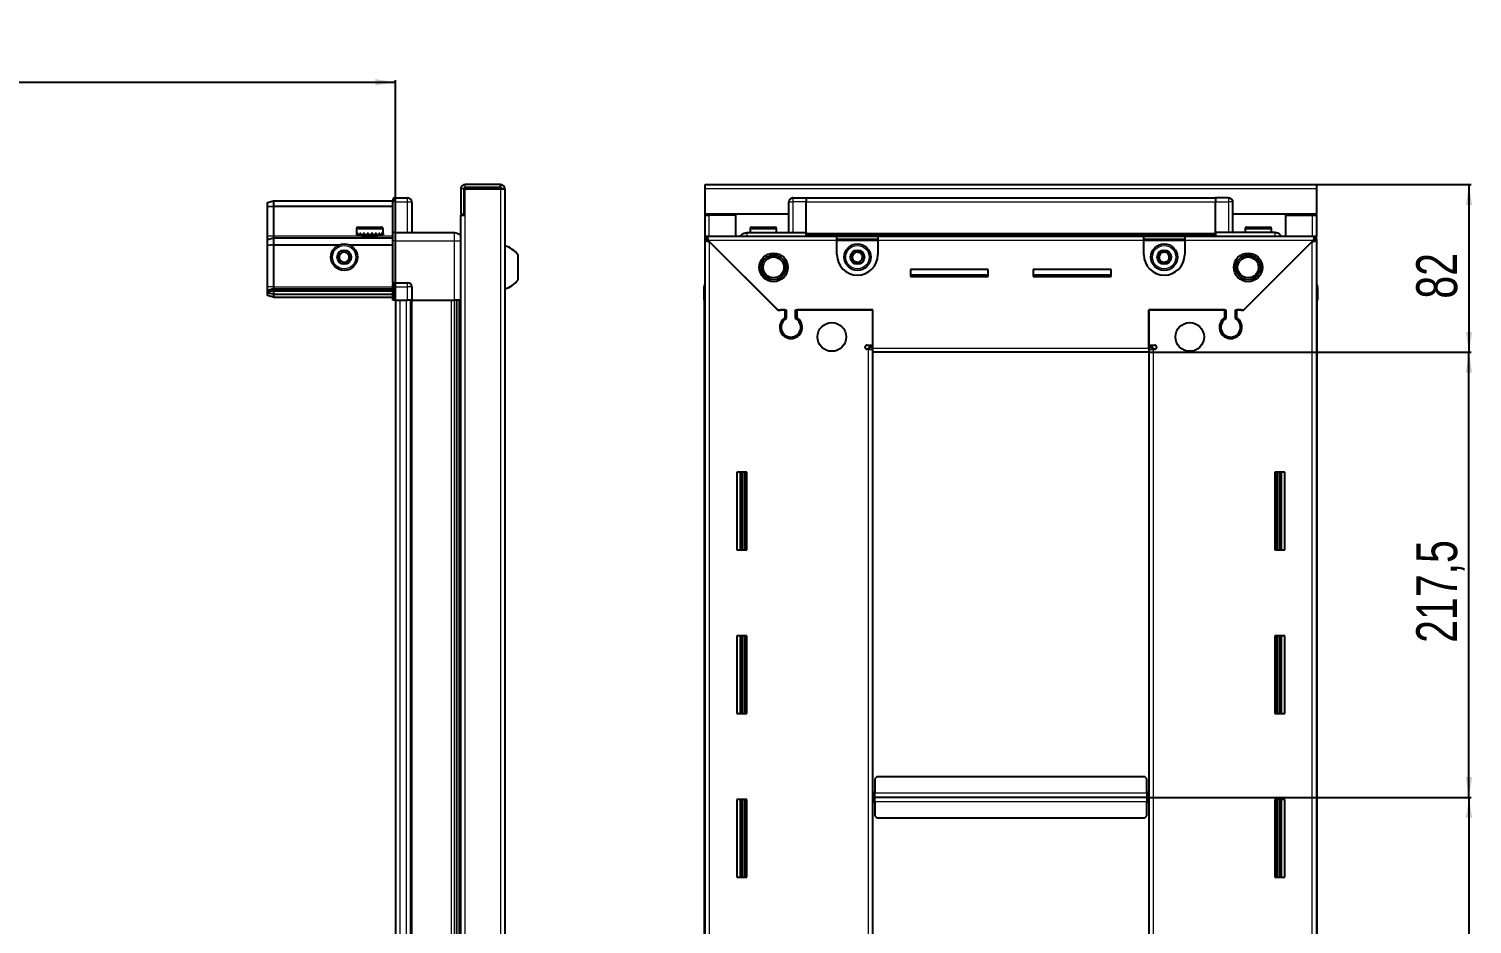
# Model space of a CAD drawing. Header units: millimetres. Extents: x 1014 to 3602, y -1458 to 1223.
# Drawn here: x 2896 to 3602, y 732 to 1169 of the extents above; entities that cross this region are included whole.
import ezdxf

# ---------------------------------------------------------------- set-up
doc = ezdxf.new("R2010")
doc.units = ezdxf.units.MM
doc.layers.add('FORMAT', color=7, linetype='Continuous')
doc.styles.add('SLDTEXTSTYLE0', font='TXT', dxfattribs={"width": 0.75})
doc.dimstyles.new('SLDDIMSTYLE0', dxfattribs={"dimtxt": 20, "dimasz": 10, "dimexe": 0, "dimexo": 0.0625, "dimgap": 5, "dimtad": 2, "dimdec": 1, "dimrnd": 1e-09, "dimzin": 12, "dimdsep": 46, "dimtxsty": 'SLDTEXTSTYLE0', "dimsah": 1, "dimcen": 0.09, "dimadec": 0, "dimazin": 3, "dimtfac": 1, "dimtofl": 0, "dimtmove": 0, "dimatfit": 3, "dimfxl": 0, "dimfrac": 2, "dimtolj": 1, "dimtzin": 12, "dimarcsym": 0})

# ---------------------------------------------------------------- blocks, each defined once
blk = doc.blocks.new('_D_4')
at = {"layer": 'FORMAT'}
for p, q in [((1575.39, 1036.58), (1575.39, 1144.07)), ((3075.39, 1036.58), (3075.39, 1144.07)), ((1575.39, 1143.07), (3075.39, 1143.07))]:
    blk.add_line(p, q, dxfattribs=at)
for points in [[(1575.39, 1143.07), (1585.39, 1141.53), (1585.39, 1144.61)], [(3075.39, 1143.07), (3065.39, 1144.61), (3065.39, 1141.53)]]:
    blk.add_solid(points, dxfattribs=at)
at = {"layer": 'FORMAT', "insert": (2295.84, 1168.85), "char_height": 20, "attachment_point": 1, "style": 'SLDTEXTSTYLE0'}
blk.add_mtext('1500', dxfattribs=at)
blk = doc.blocks.new('_D_5')
at = {"layer": 'FORMAT'}
for p, q in [((3525.67, 1093.07), (3601.16, 1093.07)), ((3600.16, 1093.07), (3600.16, 1011.07)), ((3443.67, 1011.07), (3601.16, 1011.07))]:
    blk.add_line(p, q, dxfattribs=at)
for points in [[(3600.16, 1093.07), (3598.63, 1083.07), (3601.7, 1083.07)], [(3600.16, 1011.07), (3601.7, 1021.07), (3598.63, 1021.07)]]:
    blk.add_solid(points, dxfattribs=at)
at = {"layer": 'FORMAT', "insert": (3574.38, 1037.29), "char_height": 20, "attachment_point": 1, "rotation": 90, "style": 'SLDTEXTSTYLE0'}
blk.add_mtext('82', dxfattribs=at)
blk = doc.blocks.new('_D_6')
at = {"layer": 'FORMAT'}
for p, q in [((3443.67, 1011.07), (3601.16, 1011.07)), ((3600.16, 793.57), (3600.16, 1011.07)), ((3442.67, 793.57), (3601.16, 793.57))]:
    blk.add_line(p, q, dxfattribs=at)
for points in [[(3600.16, 1011.07), (3598.63, 1001.07), (3601.7, 1001.07)], [(3600.16, 793.57), (3601.7, 803.57), (3598.63, 803.57)]]:
    blk.add_solid(points, dxfattribs=at)
at = {"layer": 'FORMAT', "insert": (3574.38, 869.07), "char_height": 20, "attachment_point": 1, "rotation": 90, "style": 'SLDTEXTSTYLE0'}
blk.add_mtext('217,5', dxfattribs=at)
blk = doc.blocks.new('_D_7')
at = {"layer": 'FORMAT'}
for p, q in [((3442.67, 793.57), (3601.16, 793.57)), ((3600.16, 793.57), (3600.16, 593.57)), ((3442.67, 593.57), (3601.16, 593.57))]:
    blk.add_line(p, q, dxfattribs=at)
for points in [[(3600.16, 793.57), (3598.63, 783.57), (3601.7, 783.57)], [(3600.16, 593.57), (3601.7, 603.57), (3598.63, 603.57)]]:
    blk.add_solid(points, dxfattribs=at)
at = {"layer": 'FORMAT', "insert": (3574.38, 671.4), "char_height": 20, "attachment_point": 1, "rotation": 90, "style": 'SLDTEXTSTYLE0'}
blk.add_mtext('200', dxfattribs=at)

msp = doc.modelspace()

# ---------------------------------------------------------------- linework, layer by layer
at = {"color": 7, "linetype": 'Continuous', "lineweight": 25}
for p, q in [((3107.24, 1090.97), (3107.24, 1078.57)), ((3108.74, 1090.97), (3108.74, 1078.57)), ((3109.24, 1078.07), (3109.24, 1090.97)), ((3109.24, 1090.97), (3126.64, 1090.97)), ((3126.64, 1093.07), (3109.34, 1093.07)), ((3126.64, 1091.57), (3109.34, 1091.57)), ((3126.64, 1091.57), (3126.64, 1093.07)), ((3126.64, 1090.97), (3128.74, 1090.97)), ((3128.74, 1090.97), (3128.74, 296.17)), ((3226.66, 1093.07), (3525.66, 1093.07)), ((3226.66, 1090.97), (3226.66, 1093.07)), ((3226.66, 1078.57), (3226.66, 1090.97)), ((3525.66, 1093.07), (3525.66, 1090.97)), ((3525.66, 1090.97), (3525.66, 1078.57)), ((3012.74, 1084.27), (3015.74, 1085.07)), ((3012.74, 1082.42), (3012.74, 1084.27)), ((3012.74, 1082.42), (3015.74, 1082.57)), ((3012.74, 1068.07), (3012.74, 1082.42)), ((3015.74, 1085.07), (3015.74, 1082.57)), ((3015.74, 1085.07), (3074.04, 1085.07)), ((3015.74, 1082.57), (3015.74, 1068.07)), ((3015.74, 1082.57), (3074.04, 1082.57)), ((3074.91, 1086.57), (3074.04, 1086.07)), ((3074.91, 1086.57), (3074.04, 1086.07)), ((3074.04, 1086.07), (3074.04, 1084.57)), ((3074.04, 1069.77), (3074.04, 1084.57)), ((3075.24, 1086.57), (3074.91, 1086.57)), ((3075.24, 1086.57), (3074.91, 1086.57)), ((3075.24, 1086.57), (3075.24, 1086.57)), ((3075.24, 1084.57), (3075.24, 1086.57)), ((3075.24, 1086.57), (3081.24, 1086.57)), ((3075.24, 1084.57), (3075.24, 1069.77)), ((3083.24, 1084.57), (3083.24, 1069.57)), ((3267.66, 1069.57), (3267.66, 1084.57)), ((3268.34, 1086.07), (3268.34, 1086.07)), ((3269.66, 1086.57), (3276.16, 1086.57)), ((3269.66, 1086.57), (3276.16, 1086.57)), ((3276.16, 1086.57), (3276.16, 1086.57)), ((3276.16, 1086.57), (3276.16, 1086.57)), ((3276.16, 1086.57), (3276.16, 1084.57)), ((3476.16, 1086.42), (3276.16, 1086.42)), ((3276.16, 1069.57), (3276.16, 1084.57)), ((3476.16, 1086.57), (3476.16, 1086.57)), ((3482.66, 1086.57), (3476.16, 1086.57)), ((3482.66, 1086.57), (3476.16, 1086.57)), ((3476.16, 1086.57), (3476.16, 1084.57)), ((3476.16, 1069.57), (3476.16, 1084.57)), ((3484.66, 1084.57), (3484.66, 1084.57)), ((3484.66, 1069.57), (3484.66, 1084.57)), ((3107.14, 1078.07), (3107.14, 309.07)), ((3107.14, 1078.07), (3109.24, 1078.07)), ((3107.24, 1078.57), (3108.74, 1078.57)), ((3267.66, 1078.57), (3226.66, 1078.57)), ((3226.66, 1078.07), (3226.66, 1078.57)), ((3226.66, 1067.82), (3226.66, 1078.07)), ((3226.66, 1078.07), (3228.76, 1078.07)), ((3228.16, 1078.07), (3228.16, 1078.57)), ((3241.66, 1078.07), (3228.76, 1078.07)), ((3241.66, 1067.82), (3241.66, 1078.07)), ((3525.66, 1078.57), (3484.66, 1078.57)), ((3510.66, 1067.82), (3510.66, 1078.07)), ((3510.66, 1078.07), (3523.56, 1078.07)), ((3523.56, 1078.07), (3525.66, 1078.07)), ((3524.16, 1078.07), (3524.16, 1078.57)), ((3525.66, 1078.07), (3525.66, 1078.57)), ((3525.66, 1078.07), (3525.66, 1067.82)), ((3012.74, 1066.27), (3012.74, 1068.07)), ((3012.74, 1066.27), (3015.74, 1067.07)), ((3012.74, 1063.24), (3012.74, 1066.27)), ((3015.74, 1068.07), (3015.74, 1067.07)), ((3015.74, 1067.07), (3015.74, 1063.57)), ((3015.74, 1067.07), (3074.04, 1067.07)), ((3056.24, 1071.47), (3056.24, 1068.57)), ((3056.24, 1068.57), (3056.28, 1068.57)), ((3056.4, 1069.07), (3056.28, 1069.07)), ((3056.28, 1069.07), (3056.28, 1068.57)), ((3056.28, 1068.57), (3056.4, 1068.57)), ((3056.4, 1069.07), (3056.4, 1068.57)), ((3056.4, 1068.57), (3056.81, 1068.57)), ((3057.15, 1069.07), (3056.81, 1069.07)), ((3056.81, 1069.07), (3056.81, 1068.57)), ((3056.81, 1068.57), (3057.15, 1068.57)), ((3057.04, 1072.27), (3068.44, 1072.27)), ((3057.15, 1069.07), (3057.15, 1068.57)), ((3057.15, 1068.57), (3057.92, 1068.57)), ((3058.45, 1069.07), (3057.92, 1069.07)), ((3057.92, 1069.07), (3057.92, 1068.57)), ((3057.92, 1068.57), (3058.45, 1068.57)), ((3058.34, 1068.57), (3058.34, 1068.47)), ((3058.34, 1068.47), (3067.14, 1068.47)), ((3058.45, 1069.07), (3058.45, 1068.57)), ((3058.45, 1068.57), (3059.51, 1068.57)), ((3058.74, 1068.07), (3059.43, 1067.59)), ((3058.74, 1068.07), (3066.74, 1068.07)), ((3059.43, 1067.59), (3058.74, 1067.1)), ((3058.74, 1067.1), (3058.74, 1067.07)), ((3058.74, 1067.1), (3066.74, 1067.1)), ((3059.43, 1067.59), (3066.05, 1067.59)), ((3060.17, 1069.07), (3059.51, 1069.07)), ((3059.51, 1069.07), (3059.51, 1068.57)), ((3059.51, 1068.57), (3060.17, 1068.57)), ((3060.17, 1069.07), (3060.17, 1068.57)), ((3060.17, 1068.57), (3061.41, 1068.57)), ((3062.14, 1069.07), (3061.41, 1069.07)), ((3061.41, 1069.07), (3061.41, 1068.57)), ((3061.41, 1068.57), (3061.84, 1068.57)), ((3061.84, 1069.07), (3061.84, 1068.57)), ((3062.14, 1069.07), (3062.14, 1068.57)), ((3062.14, 1068.57), (3063.44, 1068.57)), ((3064.17, 1069.07), (3063.44, 1069.07)), ((3063.44, 1069.07), (3063.44, 1068.57)), ((3063.71, 1069.07), (3063.71, 1068.57)), ((3063.71, 1068.57), (3064.17, 1068.57)), ((3064.17, 1069.07), (3064.17, 1068.57)), ((3064.17, 1068.57), (3065.4, 1068.57)), ((3066.06, 1069.07), (3065.4, 1069.07)), ((3065.4, 1069.07), (3065.4, 1068.57)), ((3065.4, 1068.57), (3066.06, 1068.57)), ((3066.05, 1067.59), (3066.74, 1068.07)), ((3066.74, 1067.1), (3066.05, 1067.59)), ((3066.06, 1069.07), (3066.06, 1068.57)), ((3066.06, 1068.57), (3067.1, 1068.57)), ((3066.74, 1067.07), (3066.74, 1067.1)), ((3067.62, 1069.07), (3067.1, 1069.07)), ((3067.1, 1069.07), (3067.1, 1068.57)), ((3067.1, 1068.57), (3067.62, 1068.57)), ((3067.14, 1068.47), (3067.14, 1068.57)), ((3067.62, 1069.07), (3067.62, 1068.57)), ((3067.62, 1068.57), (3068.38, 1068.57)), ((3068.71, 1069.07), (3068.38, 1069.07)), ((3068.38, 1069.07), (3068.38, 1068.57)), ((3068.38, 1068.57), (3068.71, 1068.57)), ((3068.71, 1069.07), (3068.71, 1068.57)), ((3068.71, 1068.57), (3069.11, 1068.57)), ((3069.22, 1069.07), (3069.11, 1069.07)), ((3069.11, 1069.07), (3069.11, 1068.57)), ((3069.11, 1068.57), (3069.22, 1068.57)), ((3069.22, 1069.07), (3069.22, 1068.57)), ((3069.22, 1068.57), (3069.24, 1068.57)), ((3069.24, 1068.57), (3069.24, 1071.47)), ((3074.04, 1069.57), (3074.04, 1069.77)), ((3075.24, 1069.57), (3074.04, 1069.57)), ((3074.04, 1065.57), (3074.04, 1069.57)), ((3074.04, 1045.27), (3074.04, 1065.57)), ((3075.24, 1069.77), (3075.24, 1069.57)), ((3075.24, 1069.57), (3075.24, 1065.57)), ((3075.24, 1069.57), (3104.24, 1069.57)), ((3075.24, 1065.57), (3075.24, 1045.27)), ((3226.66, 1066.32), (3226.66, 1067.82)), ((3226.66, 1067.82), (3227.66, 1067.82)), ((3226.66, 1065.82), (3226.66, 1066.32)), ((3226.66, 1066.32), (3227.66, 1066.32)), ((3226.66, 321.32), (3226.66, 1065.82)), ((3228.16, 1065.82), (3226.66, 1065.82)), ((3227.66, 1067.82), (3291.16, 1067.82)), ((3227.66, 1066.32), (3227.66, 1067.82)), ((3228.26, 1065.72), (3262.16, 1031.82)), ((3247.16, 1069.57), (3276.16, 1069.57)), ((3248.66, 1071.47), (3248.66, 1069.57)), ((3249.46, 1072.27), (3260.86, 1072.27)), ((3261.66, 1069.57), (3261.66, 1071.47)), ((3276.09, 1067.82), (3276.16, 1069.54)), ((3276.16, 1069.57), (3276.16, 1069.07)), ((3276.16, 1068.42), (3476.16, 1068.42)), ((3291.16, 1065.72), (3291.16, 1067.82)), ((3291.16, 1067.82), (3311.16, 1067.82)), ((3291.16, 1066.32), (3311.16, 1066.32)), ((3291.16, 1058.82), (3291.16, 1065.72)), ((3311.16, 1067.82), (3311.16, 1065.72)), ((3311.16, 1067.82), (3441.16, 1067.82)), ((3311.16, 1065.72), (3311.16, 1058.82)), ((3441.16, 1065.72), (3441.16, 1067.82)), ((3441.16, 1067.82), (3461.16, 1067.82)), ((3441.16, 1066.32), (3461.16, 1066.32)), ((3441.16, 1058.82), (3441.16, 1065.72)), ((3461.16, 1067.82), (3524.66, 1067.82)), ((3461.16, 1067.82), (3461.16, 1065.72)), ((3461.16, 1065.72), (3461.16, 1058.82)), ((3476.16, 1069.57), (3476.16, 1069.07)), ((3505.16, 1069.57), (3476.16, 1069.57)), ((3476.16, 1069.54), (3476.24, 1067.82)), ((3477.66, 1069.5), (3477.66, 1069.57)), ((3490.16, 1031.82), (3524.06, 1065.72)), ((3490.66, 1071.47), (3490.66, 1069.57)), ((3491.46, 1072.27), (3502.86, 1072.27)), ((3503.66, 1069.57), (3503.66, 1071.47)), ((3524.16, 1065.82), (3525.66, 1065.82)), ((3524.66, 1066.32), (3524.66, 1067.82)), ((3524.66, 1067.82), (3525.66, 1067.82)), ((3524.66, 1066.32), (3525.66, 1066.32)), ((3525.66, 1066.32), (3525.66, 1067.82)), ((3525.66, 1066.32), (3525.66, 1065.82)), ((3525.66, 1065.82), (3525.66, 321.32)), ((3015.74, 1063.57), (3012.74, 1063.24)), ((3012.74, 1043.07), (3012.74, 1063.24)), ((3015.74, 1063.57), (3015.74, 1043.07)), ((3015.74, 1063.57), (3047.74, 1063.57)), ((3052.74, 1063.57), (3074.04, 1063.57)), ((3135.34, 1046.57), (3135.34, 1058.57)), ((3262.86, 1031.12), (3228.76, 1065.22)), ((3523.56, 1065.22), (3489.46, 1031.12)), ((3365.16, 1051.57), (3327.16, 1051.57)), ((3327.16, 1051.57), (3327.16, 1048.07)), ((3365.16, 1048.07), (3365.16, 1051.57)), ((3425.16, 1051.57), (3387.16, 1051.57)), ((3387.16, 1051.57), (3387.16, 1048.07)), ((3425.16, 1048.07), (3425.16, 1051.57)), ((3074.04, 1045.07), (3074.04, 1045.27)), ((3075.24, 1045.07), (3074.04, 1045.07)), ((3074.04, 1045.07), (3074.04, 1044.39)), ((3074.04, 1036.57), (3074.04, 1044.39)), ((3075.24, 1045.27), (3075.24, 1045.07)), ((3075.24, 1043.07), (3075.24, 1045.07)), ((3075.24, 1043.07), (3075.24, 1045.07)), ((3075.24, 1045.07), (3081.24, 1045.07)), ((3365.16, 1048.82), (3327.16, 1048.82)), ((3327.16, 1048.07), (3365.16, 1048.07)), ((3425.16, 1048.82), (3387.16, 1048.82)), ((3387.16, 1048.07), (3425.16, 1048.07)), ((3525.66, 1044.39), (3525.66, 1044.39)), ((3012.74, 1041.27), (3012.74, 1043.07)), ((3015.74, 1042.07), (3012.74, 1041.27)), ((3012.74, 1040.53), (3012.74, 1041.27)), ((3015.74, 1041.07), (3012.74, 1040.53)), ((3012.74, 1040.03), (3012.74, 1040.53)), ((3015.74, 1039.57), (3012.74, 1040.03)), ((3012.74, 1038.87), (3012.74, 1040.03)), ((3015.74, 1038.07), (3012.74, 1038.87)), ((3015.74, 1043.07), (3015.74, 1042.07)), ((3015.74, 1042.07), (3015.74, 1041.07)), ((3015.74, 1042.07), (3074.04, 1042.07)), ((3015.74, 1041.07), (3015.74, 1039.57)), ((3015.74, 1041.07), (3074.04, 1041.07)), ((3015.74, 1039.57), (3074.04, 1039.57)), ((3015.74, 1039.57), (3015.74, 1038.07)), ((3015.74, 1038.07), (3074.04, 1038.07)), ((3074.91, 1043.07), (3074.91, 1036.57)), ((3075.24, 1043.07), (3075.24, 1036.57)), ((3083.24, 1043.07), (3083.24, 1036.57)), ((3226.16, 1043.07), (3226.16, 1036.57)), ((3226.16, 1036.57), (3226.16, 1043.07)), ((3526.16, 1043.07), (3526.16, 1036.57)), ((3526.16, 1036.57), (3526.16, 1043.07)), ((3074.91, 1036.57), (3074.04, 1036.57)), ((3075.24, 1036.57), (3074.91, 1036.57)), ((3075.24, 1036.57), (3081.24, 1036.57)), ((3075.39, 1036.57), (3075.39, 350.57)), ((3083.24, 1036.57), (3081.24, 1036.57)), ((3082.59, 1036.57), (3082.59, 350.57)), ((3083.24, 1036.57), (3104.24, 1036.57)), ((3105.27, 350.57), (3105.27, 1036.57)), ((3105.3, 350.57), (3105.3, 1036.57)), ((3107.09, 1036.57), (3107.09, 350.57)), ((3226.16, 1036.57), (3226.16, 1036.57)), ((3226.66, 1036.57), (3226.16, 1036.57)), ((3226.31, 1036.57), (3226.31, 350.57)), ((3262.16, 1031.82), (3266.36, 1031.82)), ((3263.56, 1031.82), (3262.86, 1031.12)), ((3265.66, 1031.82), (3263.56, 1031.82)), ((3265.66, 1031.82), (3265.66, 1027.93)), ((3266.36, 1031.82), (3266.36, 1027.53)), ((3270.96, 1031.82), (3308.66, 1031.82)), ((3270.96, 1027.53), (3270.96, 1031.82)), ((3271.66, 1027.93), (3271.66, 1031.82)), ((3308.66, 1031.82), (3271.66, 1031.82)), ((3308.66, 1014.57), (3308.66, 1031.82)), ((3308.66, 1013.17), (3308.66, 1031.82)), ((3443.66, 1031.82), (3443.66, 1014.57)), ((3480.66, 1031.82), (3443.66, 1031.82)), ((3443.66, 1031.82), (3481.36, 1031.82)), ((3443.66, 1013.17), (3443.66, 1031.82)), ((3480.66, 1031.82), (3480.66, 1027.93)), ((3481.36, 1031.82), (3481.36, 1027.53)), ((3485.96, 1031.82), (3490.16, 1031.82)), ((3485.96, 1027.53), (3485.96, 1031.82)), ((3488.76, 1031.82), (3486.66, 1031.82)), ((3486.66, 1027.93), (3486.66, 1031.82)), ((3489.46, 1031.12), (3488.76, 1031.82)), ((3525.66, 1036.57), (3526.16, 1036.57)), ((3526.01, 350.57), (3526.01, 1036.57)), ((3526.16, 1036.57), (3526.16, 1036.57)), ((3526.16, 1036.57), (3526.16, 1036.57)), ((3266.66, 1018.96), (3266.66, 1018.2)), ((3485.66, 1018.96), (3485.66, 1018.2)), ((3305.81, 1014.57), (3308.66, 1014.57)), ((3306.56, 1012.57), (3305.81, 1012.57)), ((3306.56, 1012.57), (3308.66, 1012.57)), ((3308.66, 1013.57), (3306.66, 1013.57)), ((3306.66, 1013.57), (3306.66, 1012.57)), ((3308.66, 1011.07), (3308.66, 1013.17)), ((3308.66, 376.07), (3308.66, 1011.07)), ((3443.66, 1011.07), (3308.66, 1011.07)), ((3443.66, 1014.57), (3446.51, 1014.57)), ((3445.66, 1013.57), (3443.66, 1013.57)), ((3443.66, 1013.17), (3443.66, 1011.07)), ((3443.66, 1012.57), (3445.76, 1012.57)), ((3443.66, 1011.07), (3443.66, 376.07)), ((3445.66, 1012.57), (3445.66, 1013.57)), ((3446.51, 1012.57), (3445.76, 1012.57)), ((3247.16, 952.57), (3242.16, 952.57)), ((3242.16, 952.57), (3242.16, 914.57)), ((3244.31, 914.57), (3244.31, 952.57)), ((3246.11, 914.57), (3246.11, 952.57)), ((3246.14, 914.57), (3246.14, 952.57)), ((3247.16, 914.57), (3247.16, 952.57)), ((3505.16, 952.57), (3505.16, 914.57)), ((3510.16, 952.57), (3505.16, 952.57)), ((3506.19, 952.57), (3506.19, 914.57)), ((3506.22, 952.57), (3506.22, 914.57)), ((3508.01, 952.57), (3508.01, 914.57)), ((3510.16, 914.57), (3510.16, 952.57)), ((3242.16, 914.57), (3247.16, 914.57)), ((3505.16, 914.57), (3510.16, 914.57)), ((3247.16, 872.57), (3242.16, 872.57)), ((3242.16, 872.57), (3242.16, 834.57)), ((3244.31, 834.57), (3244.31, 872.57)), ((3246.11, 834.57), (3246.11, 872.57)), ((3246.14, 834.57), (3246.14, 872.57)), ((3247.16, 834.57), (3247.16, 872.57)), ((3505.16, 872.57), (3505.16, 834.57)), ((3510.16, 872.57), (3505.16, 872.57)), ((3506.19, 872.57), (3506.19, 834.57)), ((3506.22, 872.57), (3506.22, 834.57)), ((3508.01, 872.57), (3508.01, 834.57)), ((3510.16, 834.57), (3510.16, 872.57)), ((3242.16, 834.57), (3247.16, 834.57)), ((3505.16, 834.57), (3510.16, 834.57)), ((3310.66, 803.57), (3309.66, 802.57)), ((3309.66, 802.57), (3309.66, 795.67)), ((3441.66, 803.57), (3310.66, 803.57)), ((3442.66, 802.57), (3441.66, 803.57)), ((3442.66, 795.67), (3442.66, 802.57)), ((3247.16, 792.57), (3242.16, 792.57)), ((3242.16, 792.57), (3242.16, 754.57)), ((3244.31, 754.57), (3244.31, 792.57)), ((3246.11, 754.57), (3246.11, 792.57)), ((3246.14, 754.57), (3246.14, 792.57)), ((3247.16, 754.57), (3247.16, 792.57)), ((3309.41, 793.57), (3308.66, 793.57)), ((3309.66, 796.42), (3309.41, 796.42)), ((3309.41, 796.42), (3309.41, 793.57)), ((3309.41, 793.57), (3309.41, 790.72)), ((3309.41, 790.72), (3309.66, 790.72)), ((3309.66, 793.57), (3309.66, 795.67)), ((3309.66, 791.47), (3309.66, 793.57)), ((3442.66, 793.57), (3309.66, 793.57)), ((3309.66, 791.47), (3309.66, 784.57)), ((3442.91, 796.42), (3442.66, 796.42)), ((3442.66, 795.67), (3442.66, 793.57)), ((3442.66, 793.57), (3442.66, 791.47)), ((3442.66, 784.57), (3442.66, 791.47)), ((3442.66, 790.72), (3442.91, 790.72)), ((3442.91, 793.57), (3442.91, 796.42)), ((3442.91, 790.72), (3442.91, 793.57)), ((3443.66, 793.57), (3442.91, 793.57)), ((3505.16, 792.57), (3505.16, 754.57)), ((3510.16, 792.57), (3505.16, 792.57)), ((3506.19, 792.57), (3506.19, 754.57)), ((3506.22, 792.57), (3506.22, 754.57)), ((3508.01, 792.57), (3508.01, 754.57)), ((3510.16, 754.57), (3510.16, 792.57)), ((3309.66, 784.57), (3310.66, 783.57)), ((3310.66, 783.57), (3441.66, 783.57)), ((3441.66, 783.57), (3442.66, 784.57)), ((3242.16, 754.57), (3247.16, 754.57)), ((3505.16, 754.57), (3510.16, 754.57))]:
    msp.add_line(p, q, dxfattribs=at)
at = {"color": 8, "linetype": 'Continuous', "lineweight": 18}
for p, q in [((3108.74, 1090.97), (3107.24, 1090.97)), ((3109.34, 1091.57), (3109.34, 1093.07)), ((3126.64, 1090.97), (3126.64, 296.17)), ((3525.66, 1090.97), (3226.66, 1090.97)), ((3075.24, 1084.57), (3074.04, 1084.57)), ((3075.24, 1084.57), (3081.24, 1084.57)), ((3081.24, 1084.57), (3081.24, 1086.57)), ((3081.24, 1069.57), (3081.24, 1084.57)), ((3081.24, 1084.57), (3083.24, 1084.57)), ((3267.66, 1084.57), (3269.66, 1084.57)), ((3269.66, 1086.57), (3269.66, 1084.57)), ((3269.66, 1084.57), (3269.66, 1069.57)), ((3276.16, 1084.57), (3269.66, 1084.57)), ((3476.16, 1084.42), (3276.16, 1084.42)), ((3476.16, 1084.57), (3482.66, 1084.57)), ((3482.66, 1086.57), (3482.66, 1084.57)), ((3484.66, 1084.57), (3482.66, 1084.57)), ((3482.66, 1084.57), (3482.66, 1069.57)), ((3109.24, 1078.07), (3109.24, 309.07)), ((3228.76, 1078.07), (3228.76, 1078.57)), ((3228.76, 1067.82), (3228.76, 1078.07)), ((3523.56, 1078.57), (3523.56, 1078.07)), ((3523.56, 1078.07), (3523.56, 1067.82)), ((3012.74, 1068.07), (3015.74, 1068.07)), ((3015.74, 1068.07), (3058.74, 1068.07)), ((3056.24, 1071.47), (3069.24, 1071.47)), ((3066.74, 1068.07), (3074.04, 1068.07)), ((3074.04, 1069.77), (3075.24, 1069.77)), ((3075.24, 1065.57), (3074.04, 1065.57)), ((3075.24, 1065.57), (3104.24, 1065.57)), ((3104.24, 1036.57), (3104.24, 1065.57)), ((3291.16, 1065.72), (3228.26, 1065.72)), ((3248.66, 1071.47), (3261.66, 1071.47)), ((3476.16, 1069.07), (3276.16, 1069.07)), ((3476.16, 1067.84), (3276.16, 1067.84)), ((3291.16, 1065.72), (3311.16, 1065.72)), ((3441.16, 1065.72), (3311.16, 1065.72)), ((3441.16, 1065.72), (3461.16, 1065.72)), ((3524.06, 1065.72), (3461.16, 1065.72)), ((3490.66, 1071.47), (3503.66, 1071.47)), ((3228.76, 1065.22), (3228.76, 321.92)), ((3523.56, 321.92), (3523.56, 1065.22)), ((3074.04, 1045.27), (3075.24, 1045.27)), ((3081.24, 1043.07), (3081.24, 1045.07)), ((3015.74, 1043.07), (3012.74, 1043.07)), ((3015.74, 1043.07), (3074.04, 1043.07)), ((3075.24, 1043.07), (3074.91, 1043.07)), ((3075.24, 1043.07), (3081.24, 1043.07)), ((3083.24, 1043.07), (3081.24, 1043.07)), ((3081.24, 1036.57), (3081.24, 1043.07)), ((3226.66, 1043.07), (3226.16, 1043.07)), ((3525.66, 1043.07), (3526.16, 1043.07)), ((3077.39, 1036.57), (3077.39, 350.57)), ((3080.59, 1036.57), (3080.59, 350.57)), ((3083.24, 1036.57), (3083.24, 350.57)), ((3102.65, 350.57), (3102.65, 1036.57)), ((3104.06, 1036.57), (3104.06, 350.57)), ((3106.51, 350.57), (3106.51, 1036.57)), ((3306.56, 374.57), (3306.56, 1012.57)), ((3308.66, 1013.17), (3443.66, 1013.17)), ((3445.76, 1012.57), (3445.76, 374.57)), ((3243.66, 952.57), (3243.66, 914.57)), ((3244.9, 952.57), (3244.9, 914.57)), ((3507.43, 914.57), (3507.43, 952.57)), ((3508.66, 914.57), (3508.66, 952.57)), ((3243.66, 872.57), (3243.66, 834.57)), ((3244.9, 872.57), (3244.9, 834.57)), ((3507.43, 834.57), (3507.43, 872.57)), ((3508.66, 834.57), (3508.66, 872.57)), ((3243.66, 792.57), (3243.66, 754.57)), ((3244.9, 792.57), (3244.9, 754.57)), ((3442.66, 795.67), (3309.66, 795.67)), ((3309.66, 791.47), (3442.66, 791.47)), ((3507.43, 754.57), (3507.43, 792.57)), ((3508.66, 754.57), (3508.66, 792.57))]:
    msp.add_line(p, q, dxfattribs=at)
at = {"color": 7, "linetype": 'Continuous', "lineweight": 25, "flags": 128}
msp.add_lwpolyline([(3484.52, 1085.32), (3484.62, 1084.96), (3484.66, 1084.57)], dxfattribs=at)
at = {"color": 7, "linetype": 'Continuous', "lineweight": 25}
for centre, radius in [((3050.24, 1057.57), 6.5), ((3050.24, 1057.57), 3.46), ((3260.16, 1052.57), 7), ((3260.16, 1052.57), 6.03), ((3301.16, 1057.57), 6.5), ((3301.16, 1057.57), 3.46), ((3451.16, 1057.57), 6.5), ((3451.16, 1057.57), 3.46), ((3492.16, 1052.57), 7), ((3492.16, 1052.57), 6.03), ((3260.16, 1052.57), 5.1), ((3492.16, 1052.57), 5.1), ((3288.66, 1018.57), 7), ((3463.66, 1018.57), 7)]:
    msp.add_circle(centre, radius, dxfattribs=at)
at = {"color": 8, "linetype": 'Continuous', "lineweight": 18}
for centre in [(3050.24, 1057.57), (3301.16, 1057.57), (3451.16, 1057.57)]:
    msp.add_circle(centre, 5.7, dxfattribs=at)
at = {"color": 7, "linetype": 'Continuous', "lineweight": 25}
for centre, radius, start, end in [((3109.34, 1090.97), 2.1, 90, 180), ((3109.34, 1090.97), 0.6, 90, 180), ((3126.64, 1090.97), 2.1, 360, 90), ((3126.64, 1090.97), 0.6, 360, 90), ((3081.24, 1084.57), 2, 360, 90), ((3269.66, 1084.57), 2, 90, 180), ((3269.66, 1084.57), 2, 123.94202, 131.40962), ((3269.66, 1084.57), 2, 90, 108.58003), ((3482.66, 1084.57), 2, 0, 90), ((3057.04, 1071.47), 0.8, 90, 180), ((3058.34, 1068.07), 0.4, 0, 90), ((3067.14, 1068.07), 0.4, 90, 180), ((3068.44, 1071.47), 0.8, 0, 90), ((3249.46, 1071.47), 0.8, 90, 180), ((3260.86, 1071.47), 0.8, 0, 90), ((3267.46, 1069.77), 0.2, 270, 0), ((3484.86, 1069.77), 0.2, 180, 270), ((3491.46, 1071.47), 0.8, 90, 180), ((3502.86, 1071.47), 0.8, 0, 90), ((3050.24, 1057.57), 2.5, 120.74103, 180.74103), ((3050.24, 1057.57), 2.5, 60.74103, 120.74103), ((3050.24, 1057.57), 2.5, 0.74103, 60.74103), ((3125.72, 1051.55), 11.91, 36.1266, 75.29965), ((3301.16, 1058.82), 10, 180, 270), ((3301.16, 1057.57), 2.5, 134.01559, 194.01559), ((3301.16, 1057.57), 2.5, 74.01559, 134.01559), ((3301.16, 1058.82), 10, 270, 0), ((3301.16, 1057.57), 2.5, 14.01559, 74.01559), ((3451.16, 1058.82), 10, 180, 270), ((3451.16, 1057.57), 2.5, 100.11158, 160.11158), ((3451.16, 1057.57), 2.5, 40.11158, 100.11158), ((3451.16, 1058.82), 10, 270, 0), ((3451.16, 1057.57), 2.5, 340.11158, 40.11158), ((3050.24, 1057.57), 2.5, 180.74103, 240.74103), ((3050.24, 1057.57), 2.5, 240.74103, 300.74103), ((3050.24, 1057.57), 2.5, 300.74103, 0.74103), ((3301.16, 1057.57), 2.5, 194.01559, 254.01559), ((3301.16, 1057.57), 2.5, 254.01559, 314.01559), ((3301.16, 1057.57), 2.5, 314.01559, 14.01559), ((3451.16, 1057.57), 2.5, 160.11158, 220.11158), ((3451.16, 1057.57), 2.5, 220.11158, 280.11158), ((3451.16, 1057.57), 2.5, 280.11158, 340.11158), ((3081.24, 1043.07), 2, 0, 90), ((3125.72, 1053.6), 11.91, 284.70035, 323.8734), ((3228.16, 1043.07), 2, 138.59038, 180), ((3524.16, 1043.07), 2, 0, 41.40962), ((3268.66, 1023.32), 5.5, 123.05573, 56.94427), ((3268.66, 1023.32), 4.8, 118.63099, 61.36901), ((3483.66, 1023.32), 5.5, 123.05573, 56.94427), ((3483.66, 1023.32), 4.8, 118.63099, 61.36901), ((3305.81, 1013.57), 1, 90, 270), ((3446.51, 1013.57), 1, 270, 90)]:
    msp.add_arc(centre, radius, start, end, dxfattribs=at)
msp.add_ellipse((3071.45, 1043.07), major_axis=(3.46, 0), ratio=0.57735, start_param=0, end_param=0.722734, dxfattribs=at)
for points, knots in [([(3104.24, 1069.57), (3104.68, 1069.52), (3105.36, 1069.45), (3106.18, 1069.01), (3106.73, 1068.58), (3107.01, 1068.2), (3107.14, 1068.02)], [0, 0, 0, 0, 0.3842982, 0.5911726, 0.8024372, 1, 1, 1, 1]), ([(3226.66, 1065.82), (3226.69, 1065.78), (3226.74, 1065.69), (3227.14, 1065.55), (3227.69, 1065.42), (3228.27, 1065.31), (3228.64, 1065.24), (3228.76, 1065.22)], [0, 0, 0, 0, 0.2302553, 0.4485219, 0.6667858, 0.8850496, 1, 1, 1, 1]), ([(3228.26, 1065.72), (3228.22, 1065.97), (3228.13, 1066.47), (3227.99, 1067.11), (3227.86, 1067.57), (3227.75, 1067.79), (3227.69, 1067.81), (3227.66, 1067.82)], [0, 0, 0, 0, 0.230255, 0.448522, 0.666786, 0.88505, 1, 1, 1, 1]), ([(3243.95, 1067.82), (3244.07, 1068.02), (3244.46, 1068.67), (3245.61, 1069.38), (3246.65, 1069.51), (3247.16, 1069.57)], [0, 0, 0, 0, 0.18225, 0.591125, 1, 1, 1, 1]), ([(3276.16, 1069.57), (3276.16, 1069.53), (3276.16, 1069.46), (3276.16, 1068.84), (3276.16, 1068.26), (3276.16, 1067.87), (3276.16, 1067.84)], [0, 0, 0, 0, 0.324279, 0.648558, 0.972836, 1, 1, 1, 1]), ([(3476.16, 1069.57), (3476.16, 1069.53), (3476.16, 1069.46), (3476.16, 1068.84), (3476.16, 1068.28), (3476.16, 1067.91), (3476.16, 1067.9)], [0, 0, 0, 0, 0.330266, 0.660532, 0.990799, 1, 1, 1, 1]), ([(3508.38, 1067.82), (3508.26, 1068.02), (3507.87, 1068.67), (3506.72, 1069.38), (3505.68, 1069.51), (3505.16, 1069.57)], [0, 0, 0, 0, 0.18225, 0.591125, 1, 1, 1, 1]), ([(3523.56, 1065.22), (3523.82, 1065.27), (3524.31, 1065.36), (3524.95, 1065.49), (3525.42, 1065.62), (3525.64, 1065.73), (3525.66, 1065.8), (3525.66, 1065.82)], [0, 0, 0, 0, 0.230255, 0.448522, 0.666786, 0.88505, 1, 1, 1, 1]), ([(3524.66, 1067.82), (3524.62, 1067.79), (3524.53, 1067.74), (3524.39, 1067.35), (3524.26, 1066.79), (3524.15, 1066.21), (3524.09, 1065.85), (3524.06, 1065.72)], [0, 0, 0, 0, 0.230255, 0.448522, 0.666786, 0.88505, 1, 1, 1, 1]), ([(3047.73, 1058.98), (3048.17, 1059.25), (3049, 1059.74), (3049.82, 1060.23), (3050.21, 1060.46)], [0, 0, 0, 0, 0.534686, 1, 1, 1, 1]), ([(3047.76, 1056.1), (3047.76, 1056.22), (3047.75, 1056.82), (3047.74, 1057.81), (3047.73, 1058.64), (3047.73, 1058.98)], [0, 0, 0, 0, 0.133125, 0.637099, 1, 1, 1, 1]), ([(3050.21, 1060.46), (3050.66, 1060.21), (3051.5, 1059.73), (3052.34, 1059.26), (3052.73, 1059.05)], [0, 0, 0, 0, 0.534686, 1, 1, 1, 1]), ([(3052.73, 1059.05), (3052.73, 1058.7), (3052.74, 1057.88), (3052.75, 1056.88), (3052.76, 1056.29), (3052.76, 1056.16)], [0, 0, 0, 0, 0.362901, 0.866875, 1, 1, 1, 1]), ([(3298.39, 1058.37), (3298.76, 1058.72), (3299.45, 1059.39), (3300.14, 1060.06), (3300.46, 1060.37)], [0, 0, 0, 0, 0.534686, 1, 1, 1, 1]), ([(3300.46, 1060.37), (3300.96, 1060.23), (3301.89, 1059.96), (3302.81, 1059.7), (3303.24, 1059.58)], [0, 0, 0, 0, 0.534686, 1, 1, 1, 1]), ([(3303.24, 1059.58), (3303.27, 1059.46), (3303.41, 1058.87), (3303.66, 1057.91), (3303.86, 1057.11), (3303.94, 1056.78)], [0, 0, 0, 0, 0.133125, 0.637099, 1, 1, 1, 1]), ([(3448.32, 1057.06), (3448.36, 1057.18), (3448.57, 1057.74), (3448.91, 1058.68), (3449.19, 1059.45), (3449.3, 1059.78)], [0, 0, 0, 0, 0.133125, 0.637099, 1, 1, 1, 1]), ([(3449.3, 1059.78), (3449.81, 1059.87), (3450.76, 1060.04), (3451.71, 1060.21), (3452.15, 1060.29)], [0, 0, 0, 0, 0.534686, 1, 1, 1, 1]), ([(3452.15, 1060.29), (3452.48, 1059.89), (3453.1, 1059.15), (3453.72, 1058.42), (3454.01, 1058.08)], [0, 0, 0, 0, 0.534686, 1, 1, 1, 1]), ([(3050.28, 1054.68), (3049.83, 1054.94), (3048.99, 1055.41), (3048.15, 1055.88), (3047.76, 1056.1)], [0, 0, 0, 0, 0.534686, 1, 1, 1, 1]), ([(3052.76, 1056.16), (3052.32, 1055.9), (3051.49, 1055.4), (3050.67, 1054.91), (3050.28, 1054.68)], [0, 0, 0, 0, 0.534686, 1, 1, 1, 1]), ([(3299.09, 1055.57), (3299, 1055.9), (3298.8, 1056.7), (3298.56, 1057.66), (3298.42, 1058.24), (3298.39, 1058.37)], [0, 0, 0, 0, 0.362901, 0.866875, 1, 1, 1, 1]), ([(3301.86, 1054.77), (3301.37, 1054.91), (3300.44, 1055.18), (3299.52, 1055.44), (3299.09, 1055.57)], [0, 0, 0, 0, 0.5346859, 1, 1, 1, 1]), ([(3303.94, 1056.78), (3303.57, 1056.42), (3302.87, 1055.75), (3302.18, 1055.08), (3301.86, 1054.77)], [0, 0, 0, 0, 0.534686, 1, 1, 1, 1]), ([(3450.18, 1054.86), (3449.85, 1055.25), (3449.23, 1055.99), (3448.61, 1056.72), (3448.32, 1057.06)], [0, 0, 0, 0, 0.534686, 1, 1, 1, 1]), ([(3453.02, 1055.36), (3452.52, 1055.27), (3451.57, 1055.1), (3450.62, 1054.93), (3450.18, 1054.86)], [0, 0, 0, 0, 0.534686, 1, 1, 1, 1]), ([(3454.01, 1058.08), (3453.89, 1057.75), (3453.61, 1056.98), (3453.27, 1056.04), (3453.07, 1055.48), (3453.02, 1055.36)], [0, 0, 0, 0, 0.3629006, 0.8668753, 1, 1, 1, 1]), ([(3107.09, 1036.57), (3107.06, 1036.57), (3106.84, 1036.57), (3106.12, 1036.57), (3105.16, 1036.57), (3104.5, 1036.57), (3104.24, 1036.57)], [0, 0, 0, 0, 0.071707, 0.420979, 0.770251, 1, 1, 1, 1])]:
    msp.add_open_spline(points, degree=3, knots=knots, dxfattribs=at)
at = {"color": 8, "linetype": 'Continuous', "lineweight": 18}
msp.add_open_spline([(3104.24, 1065.57), (3104.24, 1066.1), (3104.24, 1067.14), (3104.24, 1068.47), (3104.24, 1069.39), (3104.24, 1069.51), (3104.24, 1069.57)], degree=3, dxfattribs=at)
for points, knots in [([(3104.24, 1065.57), (3104.68, 1065.57), (3105.36, 1065.57), (3106.18, 1065.57), (3106.73, 1065.57), (3107.01, 1065.57), (3107.14, 1065.57)], [0, 0, 0, 0, 0.384298, 0.591173, 0.802437, 1, 1, 1, 1]), ([(3247.16, 1069.57), (3247.16, 1069.52), (3247.16, 1069.45), (3247.16, 1069.02), (3247.16, 1068.56), (3247.16, 1068.15), (3247.16, 1067.88), (3247.16, 1067.82)], [0, 0, 0, 0, 0.359753, 0.553414, 0.751185, 0.948956, 1, 1, 1, 1]), ([(3505.16, 1069.57), (3505.16, 1069.52), (3505.16, 1069.45), (3505.16, 1069.02), (3505.16, 1068.56), (3505.16, 1068.15), (3505.16, 1067.88), (3505.16, 1067.82)], [0, 0, 0, 0, 0.359753, 0.553414, 0.751185, 0.948956, 1, 1, 1, 1])]:
    msp.add_open_spline(points, degree=3, knots=knots, dxfattribs=at)
at = {"color": 7, "linetype": 'Continuous', "lineweight": 25}
for points in [[(3228.26, 1065.72), (3228.21, 1065.8), (3228.11, 1065.96), (3227.96, 1066.16), (3227.81, 1066.29), (3227.71, 1066.31), (3227.66, 1066.32)], [(3228.16, 1065.82), (3228.17, 1065.77), (3228.19, 1065.67), (3228.33, 1065.52), (3228.53, 1065.37), (3228.68, 1065.27), (3228.76, 1065.22)], [(3523.56, 1065.22), (3523.64, 1065.27), (3523.8, 1065.37), (3524, 1065.52), (3524.14, 1065.67), (3524.15, 1065.77), (3524.16, 1065.82)], [(3524.66, 1066.32), (3524.61, 1066.31), (3524.51, 1066.29), (3524.36, 1066.16), (3524.21, 1065.96), (3524.11, 1065.8), (3524.06, 1065.72)]]:
    msp.add_open_spline(points, degree=3, dxfattribs=at)

# ---------------------------------------------------------------- dimensions: what is measured, and where the dimension line sits
at = {"layer": 'FORMAT'}
for base, p1, p2, angle, picture, middle in [((3075.39, 1143.07), (1575.39, 1036.57), (3075.39, 1036.57), 0, '_D_4', (2325.39, 1143.07)), ((3600.16, 1011.07), (3525.66, 1093.07), (3443.66, 1011.07), 90, '_D_5', (3600.16, 1052.07)), ((3600.16, 1011.07), (3442.66, 793.57), (3443.66, 1011.07), 90, '_D_6', (3600.16, 902.32)), ((3600.16, 593.57), (3442.66, 793.57), (3442.66, 593.57), 90, '_D_7', (3600.16, 693.57))]:
    dim = msp.add_linear_dim(base=base, p1=p1, p2=p2, angle=angle, dimstyle='SLDDIMSTYLE0', dxfattribs=at)
    dim.commit()
    dim.dimension.update_dxf_attribs({"geometry": picture, "text_midpoint": middle, "dimtype": 160})

doc.saveas('drawing.dxf')
